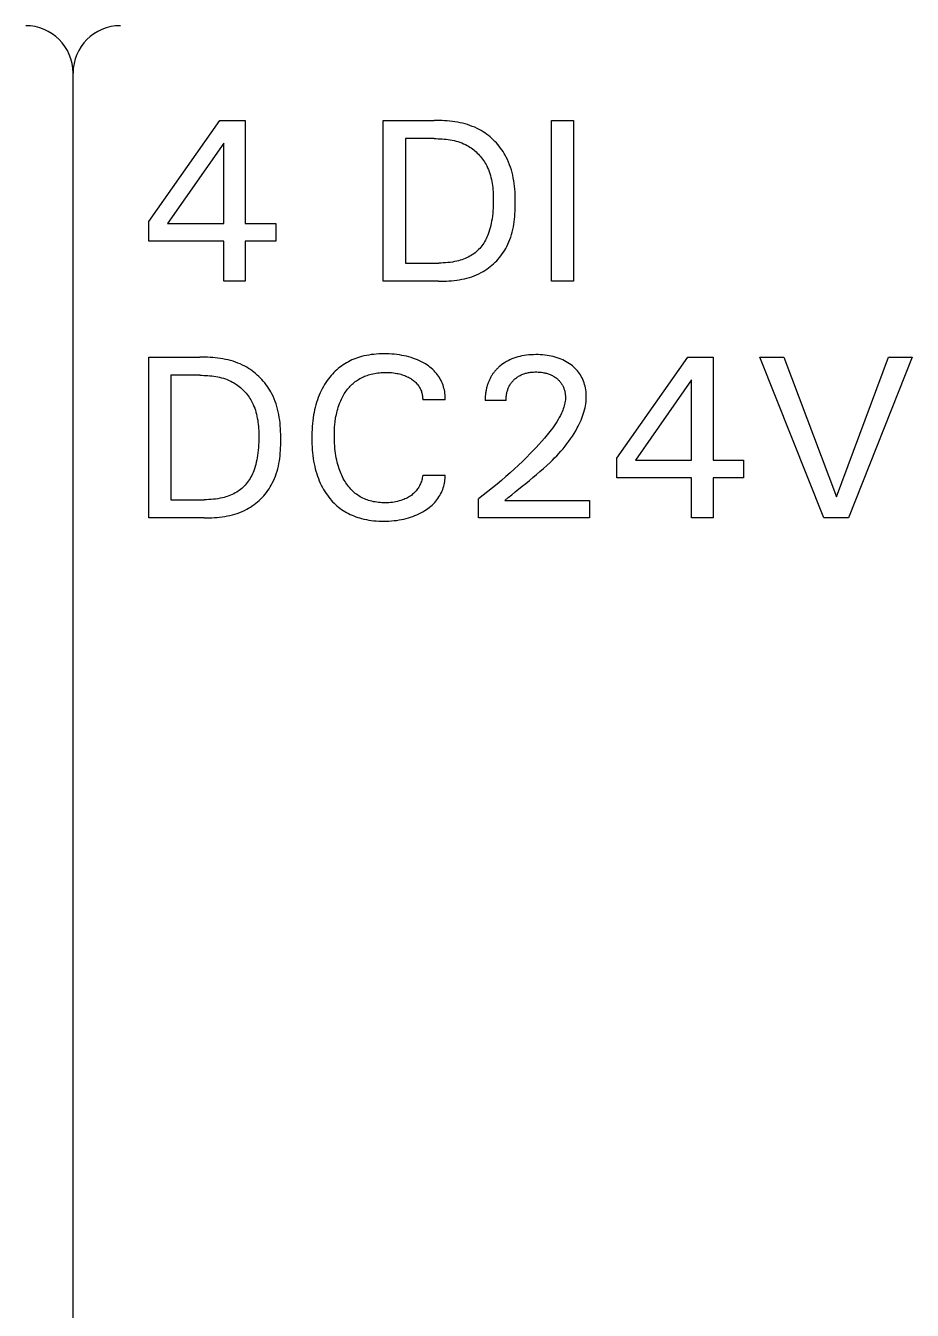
# Model space of a CAD drawing. Extents: x 10 to 952, y 6 to 232.
# Drawn here: x 735.52 to 742.36, y 196.31 to 206.23 of the extents above; entities that cross this region are included whole.
import ezdxf

# ---------------------------------------------------------------- set-up
doc = ezdxf.new("R2010")
doc.units = 0
doc.header["$LTSCALE"] = 5
doc.header["$MEASUREMENT"] = 0
doc.layers.get('0').update_dxf_attribs({"linetype": 'CONTINUOUS'})

msp = doc.modelspace()

# ---------------------------------------------------------------- linework, layer by layer
at = {"color": 7, "linetype": 'Continuous'}
for p, q in [((735.8873, 110.1429), (735.8873, 205.8637)), ((735.8873, 145.8738), (735.8873, 205.8637)), ((735.8873, 110.1429), (735.8873, 205.8637)), ((735.8873, 145.8738), (735.8873, 205.8637)), ((736.4718, 204.7166), (737.0194, 205.4984)), ((737.0194, 205.4984), (737.2157, 205.4984)), ((737.2157, 205.4984), (737.2157, 204.7025)), ((738.2809, 204.2562), (738.2809, 205.4984)), ((738.2809, 205.4984), (738.6745, 205.4984)), ((738.6942, 205.4982), (738.6745, 205.4984)), ((738.714, 205.4978), (738.6942, 205.4982)), ((738.7339, 205.497), (738.714, 205.4978)), ((738.7539, 205.4959), (738.7339, 205.497)), ((738.7738, 205.4944), (738.7539, 205.4959)), ((738.7937, 205.4925), (738.7738, 205.4944)), ((738.8136, 205.4902), (738.7937, 205.4925)), ((738.8334, 205.4873), (738.8136, 205.4902)), ((738.8531, 205.484), (738.8334, 205.4873)), ((738.8727, 205.4802), (738.8531, 205.484)), ((738.8921, 205.4758), (738.8727, 205.4802)), ((738.9114, 205.4709), (738.8921, 205.4758)), ((738.9304, 205.4653), (738.9114, 205.4709)), ((738.9492, 205.4591), (738.9304, 205.4653)), ((738.9678, 205.4522), (738.9492, 205.4591)), ((738.9861, 205.4447), (738.9678, 205.4522)), ((739.5795, 204.2562), (739.5795, 205.4984)), ((739.5795, 205.4984), (739.7494, 205.4984)), ((739.7494, 205.4984), (739.7494, 204.2562)), ((738.4509, 205.3575), (738.4509, 204.397)), ((738.6745, 205.3575), (738.4509, 205.3575)), ((738.6745, 205.3575), (738.6897, 205.3574)), ((738.6897, 205.3574), (738.705, 205.357)), ((738.705, 205.357), (738.7204, 205.3564)), ((738.7204, 205.3564), (738.7358, 205.3554)), ((738.7358, 205.3554), (738.7511, 205.3541)), ((738.7511, 205.3541), (738.7665, 205.3525)), ((738.7665, 205.3525), (738.7818, 205.3505)), ((738.7818, 205.3505), (738.7971, 205.3481)), ((739.0041, 205.4364), (738.9861, 205.4447)), ((739.0217, 205.4273), (739.0041, 205.4364)), ((739.0363, 205.4192), (739.0217, 205.4273)), ((739.0505, 205.4104), (739.0363, 205.4192)), ((739.0645, 205.4012), (739.0505, 205.4104)), ((739.0782, 205.3915), (739.0645, 205.4012)), ((739.0916, 205.3813), (739.0782, 205.3915)), ((739.1047, 205.3706), (739.0916, 205.3813)), ((739.1174, 205.3596), (739.1047, 205.3706)), ((739.1297, 205.3481), (739.1174, 205.3596)), ((737.0493, 205.3214), (736.6171, 204.7025)), ((737.0493, 204.7025), (737.0493, 205.3214)), ((738.7971, 205.3481), (738.8122, 205.3453)), ((738.8122, 205.3453), (738.8273, 205.342)), ((738.8273, 205.342), (738.8422, 205.3383)), ((738.8422, 205.3383), (738.8569, 205.3341)), ((738.8569, 205.3341), (738.8715, 205.3293)), ((738.8715, 205.3293), (738.8858, 205.3241)), ((738.8858, 205.3241), (738.8999, 205.3182)), ((738.8999, 205.3182), (738.9138, 205.3118)), ((738.9138, 205.3118), (738.9273, 205.3048)), ((738.9273, 205.3048), (738.938, 205.2987)), ((738.938, 205.2987), (738.9484, 205.2922)), ((738.9484, 205.2922), (738.9586, 205.2854)), ((738.9586, 205.2854), (738.9687, 205.2781)), ((738.9687, 205.2781), (738.9784, 205.2706)), ((738.9784, 205.2706), (738.9879, 205.2627)), ((738.9879, 205.2627), (738.9972, 205.2544)), ((738.9972, 205.2544), (739.0062, 205.2459)), ((739.1417, 205.3362), (739.1297, 205.3481)), ((739.1533, 205.3239), (739.1417, 205.3362)), ((739.1645, 205.3112), (739.1533, 205.3239)), ((739.1752, 205.2983), (739.1645, 205.3112)), ((739.1855, 205.285), (739.1752, 205.2983)), ((739.1954, 205.2714), (739.1855, 205.285)), ((739.2048, 205.2575), (739.1954, 205.2714)), ((739.2137, 205.2433), (739.2048, 205.2575)), ((739.0062, 205.2459), (739.0149, 205.2371)), ((739.0149, 205.2371), (739.0233, 205.2279)), ((739.0233, 205.2279), (739.0314, 205.2186)), ((739.0314, 205.2186), (739.0393, 205.2089)), ((739.0393, 205.2089), (739.0467, 205.1991)), ((739.0467, 205.1991), (739.0539, 205.189)), ((739.0539, 205.189), (739.0607, 205.1787)), ((739.0607, 205.1787), (739.0672, 205.1682)), ((739.0672, 205.1682), (739.0733, 205.1575)), ((739.0733, 205.1575), (739.079, 205.1466)), ((739.2221, 205.2289), (739.2137, 205.2433)), ((739.2301, 205.2143), (739.2221, 205.2289)), ((739.2395, 205.1952), (739.2301, 205.2143)), ((739.2481, 205.1758), (739.2395, 205.1952)), ((739.2558, 205.156), (739.2481, 205.1758)), ((739.2628, 205.136), (739.2558, 205.156)), ((739.079, 205.1466), (739.0859, 205.1323)), ((739.0859, 205.1323), (739.0922, 205.1178)), ((739.0922, 205.1178), (739.0978, 205.103)), ((739.0978, 205.103), (739.1029, 205.088)), ((739.1029, 205.088), (739.1075, 205.0728)), ((739.1075, 205.0728), (739.1115, 205.0575)), ((739.1115, 205.0575), (739.1151, 205.042)), ((739.2691, 205.1157), (739.2628, 205.136)), ((739.2747, 205.0952), (739.2691, 205.1157)), ((739.2796, 205.0745), (739.2747, 205.0952)), ((739.2839, 205.0535), (739.2796, 205.0745)), ((739.2876, 205.0324), (739.2839, 205.0535)), ((739.1151, 205.042), (739.1182, 205.0264)), ((739.1182, 205.0264), (739.1208, 205.0107)), ((739.1208, 205.0107), (739.1231, 204.9949)), ((739.1231, 204.9949), (739.1249, 204.979)), ((739.1249, 204.979), (739.1265, 204.963)), ((739.1265, 204.963), (739.1276, 204.947)), ((739.2907, 205.0111), (739.2876, 205.0324)), ((739.2933, 204.9897), (739.2907, 205.0111)), ((739.2954, 204.9681), (739.2933, 204.9897)), ((739.297, 204.9465), (739.2954, 204.9681)), ((739.1276, 204.947), (739.1285, 204.931)), ((739.1285, 204.931), (739.1291, 204.915)), ((739.1295, 204.8621), (739.1289, 204.8412)), ((739.1291, 204.915), (739.1295, 204.899)), ((739.1295, 204.899), (739.1296, 204.883)), ((739.1296, 204.883), (739.1295, 204.8621)), ((739.2982, 204.9247), (739.297, 204.9465)), ((739.299, 204.9029), (739.2982, 204.9247)), ((739.2994, 204.8811), (739.299, 204.9029)), ((739.2993, 204.8386), (739.2995, 204.8592)), ((739.2995, 204.8592), (739.2994, 204.8811)), ((739.1225, 204.7586), (739.1197, 204.738)), ((739.1249, 204.7791), (739.1225, 204.7586)), ((739.1267, 204.7998), (739.1249, 204.7791)), ((739.128, 204.8205), (739.1267, 204.7998)), ((739.1289, 204.8412), (739.128, 204.8205)), ((739.2933, 204.7361), (739.2953, 204.7565)), ((739.2953, 204.7565), (739.2969, 204.7769)), ((739.2969, 204.7769), (739.2981, 204.7974)), ((739.2981, 204.7974), (739.2989, 204.818)), ((739.2989, 204.818), (739.2993, 204.8386)), ((736.4718, 204.5669), (736.4718, 204.7166)), ((736.6171, 204.7025), (737.0493, 204.7025)), ((737.2157, 204.7025), (737.4508, 204.7025)), ((737.4508, 204.7025), (737.4508, 204.5669)), ((739.1059, 204.6699), (739.1012, 204.6531)), ((739.1101, 204.6868), (739.1059, 204.6699)), ((739.1137, 204.7038), (739.1101, 204.6868)), ((739.1169, 204.7209), (739.1137, 204.7038)), ((739.1197, 204.738), (739.1169, 204.7209)), ((739.2758, 204.6365), (739.2805, 204.6561)), ((739.2805, 204.6561), (739.2845, 204.6759)), ((739.2845, 204.6759), (739.288, 204.6958)), ((739.288, 204.6958), (739.2909, 204.7159)), ((739.2909, 204.7159), (739.2933, 204.7361)), ((737.0493, 204.5669), (736.4718, 204.5669)), ((737.0493, 204.2562), (737.0493, 204.5669)), ((737.2157, 204.5669), (737.2157, 204.2562)), ((737.4508, 204.5669), (737.2157, 204.5669)), ((739.0624, 204.5614), (739.0556, 204.5503)), ((739.0687, 204.5727), (739.0624, 204.5614)), ((739.0746, 204.5843), (739.0687, 204.5727)), ((739.0802, 204.596), (739.0746, 204.5843)), ((739.0853, 204.608), (739.0802, 204.596)), ((739.0901, 204.6201), (739.0853, 204.608)), ((739.0959, 204.6365), (739.0901, 204.6201)), ((739.1012, 204.6531), (739.0959, 204.6365)), ((739.2427, 204.5422), (739.2507, 204.5605)), ((739.2507, 204.5605), (739.2581, 204.5792)), ((739.2581, 204.5792), (739.2647, 204.598)), ((739.2647, 204.598), (739.2706, 204.6172)), ((739.2706, 204.6172), (739.2758, 204.6365)), ((738.9692, 204.4623), (738.9588, 204.4557)), ((738.9792, 204.4694), (738.9692, 204.4623)), ((738.989, 204.4768), (738.9792, 204.4694)), ((738.9985, 204.4846), (738.989, 204.4768)), ((739.0077, 204.4928), (738.9985, 204.4846)), ((739.0165, 204.5014), (739.0077, 204.4928)), ((739.0249, 204.5103), (739.0165, 204.5014)), ((739.033, 204.5195), (739.0249, 204.5103)), ((739.0407, 204.5291), (739.033, 204.5195)), ((739.0484, 204.5395), (739.0407, 204.5291)), ((739.0556, 204.5503), (739.0484, 204.5395)), ((739.1888, 204.4538), (739.1988, 204.4673)), ((739.1988, 204.4673), (739.2084, 204.4811)), ((739.2084, 204.4811), (739.2174, 204.4952)), ((739.2174, 204.4952), (739.2258, 204.5096)), ((739.2258, 204.5096), (739.2338, 204.5242)), ((739.2338, 204.5242), (739.2427, 204.5422)), ((738.4509, 204.397), (738.7088, 204.397)), ((738.7263, 204.3972), (738.7088, 204.397)), ((738.7439, 204.3978), (738.7263, 204.3972)), ((738.7614, 204.3988), (738.7439, 204.3978)), ((738.7789, 204.4003), (738.7614, 204.3988)), ((738.7963, 204.4023), (738.7789, 204.4003)), ((738.8137, 204.4049), (738.7963, 204.4023)), ((738.831, 204.408), (738.8137, 204.4049)), ((738.8482, 204.4117), (738.831, 204.408)), ((738.8611, 204.4149), (738.8482, 204.4117)), ((738.8739, 204.4185), (738.8611, 204.4149)), ((738.8866, 204.4226), (738.8739, 204.4185)), ((738.8991, 204.427), (738.8866, 204.4226)), ((738.9115, 204.4318), (738.8991, 204.427)), ((738.9237, 204.4371), (738.9115, 204.4318)), ((738.9356, 204.4428), (738.9237, 204.4371)), ((738.9473, 204.449), (738.9356, 204.4428)), ((738.9588, 204.4557), (738.9473, 204.449)), ((739.0794, 204.3494), (739.0931, 204.3592)), ((739.0931, 204.3592), (739.1064, 204.3695)), ((739.1064, 204.3695), (739.1194, 204.3803)), ((739.1194, 204.3803), (739.132, 204.3915)), ((739.132, 204.3915), (739.1442, 204.4032)), ((739.1442, 204.4032), (739.156, 204.4153)), ((739.156, 204.4153), (739.1674, 204.4277)), ((739.1674, 204.4277), (739.1783, 204.4406)), ((739.1783, 204.4406), (739.1888, 204.4538)), ((738.7675, 204.2576), (738.7875, 204.2588)), ((738.7875, 204.2588), (738.8075, 204.2604)), ((738.8075, 204.2604), (738.8274, 204.2624)), ((738.8274, 204.2624), (738.8473, 204.2649)), ((738.8473, 204.2649), (738.8671, 204.268)), ((738.8671, 204.268), (738.8868, 204.2715)), ((738.8868, 204.2715), (738.9063, 204.2757)), ((738.9063, 204.2757), (738.9257, 204.2804)), ((738.9257, 204.2804), (738.9448, 204.2858)), ((738.9448, 204.2858), (738.9638, 204.2918)), ((738.9638, 204.2918), (738.9824, 204.2985)), ((738.9824, 204.2985), (739.0008, 204.306)), ((739.0008, 204.306), (739.0189, 204.3142)), ((739.0189, 204.3142), (739.0366, 204.3232)), ((739.0366, 204.3232), (739.0512, 204.3314)), ((739.0512, 204.3314), (739.0654, 204.3401)), ((739.0654, 204.3401), (739.0794, 204.3494)), ((737.2157, 204.2562), (737.0493, 204.2562)), ((738.7079, 204.2562), (738.2809, 204.2562)), ((738.7079, 204.2562), (738.7277, 204.2563)), ((738.7277, 204.2563), (738.7476, 204.2568)), ((738.7476, 204.2568), (738.7675, 204.2576)), ((739.7494, 204.2562), (739.5795, 204.2562)), ((736.4718, 202.4294), (736.4718, 203.6716)), ((736.4718, 203.6716), (736.8653, 203.6716)), ((736.8851, 203.6715), (736.8653, 203.6716)), ((736.9049, 203.6711), (736.8851, 203.6715)), ((736.9248, 203.6703), (736.9049, 203.6711)), ((736.9447, 203.6692), (736.9248, 203.6703)), ((736.9647, 203.6677), (736.9447, 203.6692)), ((736.9846, 203.6658), (736.9647, 203.6677)), ((737.0045, 203.6634), (736.9846, 203.6658)), ((737.0243, 203.6606), (737.0045, 203.6634)), ((738.0829, 203.6658), (738.0682, 203.6606)), ((738.0978, 203.6706), (738.0829, 203.6658)), ((738.1128, 203.675), (738.0978, 203.6706)), ((738.1315, 203.6797), (738.1128, 203.675)), ((738.1503, 203.6838), (738.1315, 203.6797)), ((738.1693, 203.6872), (738.1503, 203.6838)), ((738.1883, 203.69), (738.1693, 203.6872)), ((738.2075, 203.6923), (738.1883, 203.69)), ((738.2267, 203.694), (738.2075, 203.6923)), ((738.2459, 203.6953), (738.2267, 203.694)), ((738.2652, 203.696), (738.2459, 203.6953)), ((738.2845, 203.6963), (738.2652, 203.696)), ((738.3049, 203.6961), (738.2845, 203.6963)), ((738.3252, 203.6955), (738.3049, 203.6961)), ((738.3456, 203.6943), (738.3252, 203.6955)), ((738.3658, 203.6926), (738.3456, 203.6943)), ((738.3861, 203.6904), (738.3658, 203.6926)), ((738.4062, 203.6876), (738.3861, 203.6904)), ((738.4244, 203.6845), (738.4062, 203.6876)), ((738.4425, 203.681), (738.4244, 203.6845)), ((738.4604, 203.677), (738.4425, 203.681)), ((738.4782, 203.6724), (738.4604, 203.677)), ((738.4959, 203.6672), (738.4782, 203.6724)), ((738.5134, 203.6615), (738.4959, 203.6672)), ((739.3029, 203.668), (739.2875, 203.6627)), ((739.3184, 203.6726), (739.3029, 203.668)), ((739.3341, 203.6767), (739.3184, 203.6726)), ((739.35, 203.6801), (739.3341, 203.6767)), ((739.3677, 203.6833), (739.35, 203.6801)), ((739.3854, 203.6858), (739.3677, 203.6833)), ((739.4033, 203.6877), (739.3854, 203.6858)), ((739.4212, 203.6891), (739.4033, 203.6877)), ((739.4391, 203.6898), (739.4212, 203.6891)), ((739.4571, 203.6901), (739.4391, 203.6898)), ((739.4746, 203.6899), (739.4571, 203.6901)), ((739.4921, 203.6892), (739.4746, 203.6899)), ((739.5096, 203.6881), (739.4921, 203.6892)), ((739.527, 203.6864), (739.5096, 203.6881)), ((739.5444, 203.6841), (739.527, 203.6864)), ((739.5617, 203.6813), (739.5444, 203.6841)), ((739.5771, 203.6783), (739.5617, 203.6813)), ((739.5925, 203.6747), (739.5771, 203.6783)), ((739.6077, 203.6706), (739.5925, 203.6747)), ((739.6228, 203.6659), (739.6077, 203.6706)), ((739.6377, 203.6607), (739.6228, 203.6659)), ((740.0821, 202.8899), (740.6297, 203.6716)), ((740.6297, 203.6716), (740.826, 203.6716)), ((740.826, 203.6716), (740.826, 202.8758)), ((741.6791, 202.4294), (741.1861, 203.6716)), ((741.1861, 203.6716), (741.3701, 203.6716)), ((741.3701, 203.6716), (741.7768, 202.5923)), ((741.7768, 202.5923), (742.1783, 203.6716)), ((742.3623, 203.6716), (741.8693, 202.4294)), ((742.1783, 203.6716), (742.3623, 203.6716)), ((737.044, 203.6573), (737.0243, 203.6606)), ((737.0635, 203.6535), (737.044, 203.6573)), ((737.083, 203.6491), (737.0635, 203.6535)), ((737.1022, 203.6441), (737.083, 203.6491)), ((737.1213, 203.6386), (737.1022, 203.6441)), ((737.1401, 203.6324), (737.1213, 203.6386)), ((737.1587, 203.6255), (737.1401, 203.6324)), ((737.177, 203.6179), (737.1587, 203.6255)), ((737.1949, 203.6096), (737.177, 203.6179)), ((737.2126, 203.6006), (737.1949, 203.6096)), ((737.2271, 203.5924), (737.2126, 203.6006)), ((737.2414, 203.5837), (737.2271, 203.5924)), ((737.2554, 203.5745), (737.2414, 203.5837)), ((737.2691, 203.5648), (737.2554, 203.5745)), ((737.2825, 203.5546), (737.2691, 203.5648)), ((737.9222, 203.5728), (737.9108, 203.5623)), ((737.9339, 203.583), (737.9222, 203.5728)), ((737.946, 203.5928), (737.9339, 203.583)), ((737.9584, 203.6021), (737.946, 203.5928)), ((737.9711, 203.611), (737.9584, 203.6021)), ((737.9842, 203.6195), (737.9711, 203.611)), ((737.9975, 203.6275), (737.9842, 203.6195)), ((738.0112, 203.635), (737.9975, 203.6275)), ((738.0251, 203.6421), (738.0112, 203.635)), ((738.0393, 203.6487), (738.0251, 203.6421)), ((738.0536, 203.6549), (738.0393, 203.6487)), ((738.0682, 203.6606), (738.0536, 203.6549)), ((738.5294, 203.6556), (738.5134, 203.6615)), ((738.5452, 203.6492), (738.5294, 203.6556)), ((738.5607, 203.6422), (738.5452, 203.6492)), ((738.576, 203.6347), (738.5607, 203.6422)), ((738.5911, 203.6266), (738.576, 203.6347)), ((738.6058, 203.6179), (738.5911, 203.6266)), ((738.6176, 203.6103), (738.6058, 203.6179)), ((738.6292, 203.6024), (738.6176, 203.6103)), ((738.6405, 203.594), (738.6292, 203.6024)), ((738.6514, 203.5851), (738.6405, 203.594)), ((738.6619, 203.5759), (738.6514, 203.5851)), ((738.6721, 203.5662), (738.6619, 203.5759)), ((738.6817, 203.556), (738.6721, 203.5662)), ((739.1457, 203.5669), (739.1418, 203.5623)), ((739.1497, 203.5713), (739.1457, 203.5669)), ((739.1538, 203.5757), (739.1497, 203.5713)), ((739.1579, 203.58), (739.1538, 203.5757)), ((739.1621, 203.5842), (739.1579, 203.58)), ((739.1664, 203.5884), (739.1621, 203.5842)), ((739.1708, 203.5924), (739.1664, 203.5884)), ((739.1753, 203.5964), (739.1708, 203.5924)), ((739.1798, 203.6003), (739.1753, 203.5964)), ((739.1918, 203.6101), (739.1798, 203.6003)), ((739.2042, 203.6192), (739.1918, 203.6101)), ((739.217, 203.6279), (739.2042, 203.6192)), ((739.2302, 203.6359), (739.217, 203.6279)), ((739.2437, 203.6433), (739.2302, 203.6359)), ((739.2575, 203.6502), (739.2437, 203.6433)), ((739.2724, 203.6568), (739.2575, 203.6502)), ((739.2875, 203.6627), (739.2724, 203.6568)), ((739.6523, 203.6549), (739.6377, 203.6607)), ((739.6658, 203.6489), (739.6523, 203.6549)), ((739.6791, 203.6424), (739.6658, 203.6489)), ((739.6921, 203.6353), (739.6791, 203.6424)), ((739.7047, 203.6277), (739.6921, 203.6353)), ((739.7171, 203.6195), (739.7047, 203.6277)), ((739.7291, 203.6109), (739.7171, 203.6195)), ((739.7397, 203.6026), (739.7291, 203.6109)), ((739.7499, 203.5939), (739.7397, 203.6026)), ((739.7598, 203.5847), (739.7499, 203.5939)), ((739.7692, 203.5751), (739.7598, 203.5847)), ((739.7782, 203.5652), (739.7692, 203.5751)), ((739.7867, 203.5548), (739.7782, 203.5652)), ((736.6417, 203.5308), (736.6417, 202.5703)), ((736.8653, 203.5308), (736.6417, 203.5308)), ((736.8653, 203.5308), (736.8806, 203.5307)), ((736.8806, 203.5307), (736.8959, 203.5303)), ((736.8959, 203.5303), (736.9112, 203.5296)), ((736.9112, 203.5296), (736.9266, 203.5287)), ((736.9266, 203.5287), (736.942, 203.5274)), ((736.942, 203.5274), (736.9574, 203.5258)), ((736.9574, 203.5258), (736.9727, 203.5238)), ((736.9727, 203.5238), (736.9879, 203.5214)), ((736.9879, 203.5214), (737.0031, 203.5185)), ((737.0031, 203.5185), (737.0181, 203.5153)), ((737.0181, 203.5153), (737.033, 203.5116)), ((737.033, 203.5116), (737.0478, 203.5073)), ((737.0478, 203.5073), (737.0623, 203.5026)), ((737.0623, 203.5026), (737.0767, 203.4973)), ((737.0767, 203.4973), (737.0908, 203.4915)), ((737.0908, 203.4915), (737.1046, 203.4851)), ((737.1046, 203.4851), (737.1182, 203.478)), ((737.1182, 203.478), (737.1288, 203.472)), ((737.1288, 203.472), (737.1393, 203.4655)), ((737.1393, 203.4655), (737.1495, 203.4586)), ((737.2956, 203.5439), (737.2825, 203.5546)), ((737.3083, 203.5328), (737.2956, 203.5439)), ((737.3206, 203.5213), (737.3083, 203.5328)), ((737.3326, 203.5094), (737.3206, 203.5213)), ((737.3442, 203.4971), (737.3326, 203.5094)), ((737.3553, 203.4845), (737.3442, 203.4971)), ((737.3661, 203.4715), (737.3553, 203.4845)), ((737.3764, 203.4582), (737.3661, 203.4715)), ((737.8381, 203.4744), (737.8282, 203.459)), ((737.8484, 203.4896), (737.8381, 203.4744)), ((737.8593, 203.5044), (737.8484, 203.4896)), ((737.8688, 203.5166), (737.8593, 203.5044)), ((737.8788, 203.5285), (737.8688, 203.5166)), ((737.8891, 203.5401), (737.8788, 203.5285)), ((737.8998, 203.5513), (737.8891, 203.5401)), ((737.9108, 203.5623), (737.8998, 203.5513)), ((738.0409, 203.4615), (738.0487, 203.4685)), ((738.0487, 203.4685), (738.0566, 203.4752)), ((738.0566, 203.4752), (738.0648, 203.4817)), ((738.0648, 203.4817), (738.0732, 203.4878)), ((738.0732, 203.4878), (738.0818, 203.4937)), ((738.0818, 203.4937), (738.0905, 203.4993)), ((738.0905, 203.4993), (738.0995, 203.5046)), ((738.0995, 203.5046), (738.1086, 203.5096)), ((738.1086, 203.5096), (738.1179, 203.5143)), ((738.1179, 203.5143), (738.1273, 203.5187)), ((738.1273, 203.5187), (738.1369, 203.5228)), ((738.1369, 203.5228), (738.1465, 203.5267)), ((738.1465, 203.5267), (738.1563, 203.5303)), ((738.1563, 203.5303), (738.1662, 203.5335)), ((738.1662, 203.5335), (738.1762, 203.5365)), ((738.1762, 203.5365), (738.1885, 203.5398)), ((738.1885, 203.5398), (738.2009, 203.5427)), ((738.2009, 203.5427), (738.2134, 203.5452)), ((738.2134, 203.5452), (738.2259, 203.5473)), ((738.2259, 203.5473), (738.2385, 203.5491)), ((738.2385, 203.5491), (738.2512, 203.5505)), ((738.2512, 203.5505), (738.2639, 203.5515)), ((738.2639, 203.5515), (738.2766, 203.5522)), ((738.2766, 203.5522), (738.2893, 203.5527)), ((738.2893, 203.5527), (738.3021, 203.5528)), ((738.3021, 203.5528), (738.3165, 203.5526)), ((738.3165, 203.5526), (738.3308, 203.552)), ((738.3308, 203.552), (738.3452, 203.5509)), ((738.3452, 203.5509), (738.3594, 203.5495)), ((738.3594, 203.5495), (738.3737, 203.5475)), ((738.3737, 203.5475), (738.3844, 203.5457)), ((738.3844, 203.5457), (738.3951, 203.5435)), ((738.3951, 203.5435), (738.4057, 203.5411)), ((738.4057, 203.5411), (738.4163, 203.5383)), ((738.4163, 203.5383), (738.4267, 203.5351)), ((738.4267, 203.5351), (738.4371, 203.5316)), ((738.4371, 203.5316), (738.4466, 203.5281)), ((738.4466, 203.5281), (738.456, 203.5241)), ((738.456, 203.5241), (738.4653, 203.5199)), ((738.4653, 203.5199), (738.4744, 203.5153)), ((738.4744, 203.5153), (738.4834, 203.5105)), ((738.4834, 203.5105), (738.4922, 203.5052)), ((738.4922, 203.5052), (738.4993, 203.5007)), ((738.4993, 203.5007), (738.5063, 203.4959)), ((738.5063, 203.4959), (738.5131, 203.4909)), ((738.5131, 203.4909), (738.5197, 203.4857)), ((738.5197, 203.4857), (738.5261, 203.4802)), ((738.5261, 203.4802), (738.5322, 203.4744)), ((738.5322, 203.4744), (738.538, 203.4684)), ((738.538, 203.4684), (738.5436, 203.4621)), ((738.6909, 203.5454), (738.6817, 203.556)), ((738.699, 203.5351), (738.6909, 203.5454)), ((738.7067, 203.5243), (738.699, 203.5351)), ((738.7138, 203.5133), (738.7067, 203.5243)), ((738.7205, 203.5019), (738.7138, 203.5133)), ((738.7266, 203.4902), (738.7205, 203.5019)), ((738.7322, 203.4782), (738.7266, 203.4902)), ((738.7374, 203.466), (738.7322, 203.4782)), ((738.742, 203.4536), (738.7374, 203.466)), ((739.0871, 203.4653), (739.085, 203.4592)), ((739.0892, 203.4713), (739.0871, 203.4653)), ((739.0915, 203.4773), (739.0892, 203.4713)), ((739.0939, 203.4832), (739.0915, 203.4773)), ((739.0964, 203.4891), (739.0939, 203.4832)), ((739.099, 203.495), (739.0964, 203.4891)), ((739.1017, 203.5008), (739.099, 203.495)), ((739.1046, 203.5065), (739.1017, 203.5008)), ((739.1075, 203.5121), (739.1046, 203.5065)), ((739.1106, 203.5177), (739.1075, 203.5121)), ((739.1138, 203.5233), (739.1106, 203.5177)), ((739.1172, 203.5287), (739.1138, 203.5233)), ((739.1204, 203.5337), (739.1172, 203.5287)), ((739.1237, 203.5387), (739.1204, 203.5337)), ((739.1271, 203.5435), (739.1237, 203.5387)), ((739.1307, 203.5483), (739.1271, 203.5435)), ((739.1343, 203.5531), (739.1307, 203.5483)), ((739.138, 203.5578), (739.1343, 203.5531)), ((739.1418, 203.5623), (739.138, 203.5578)), ((739.2628, 203.4639), (739.2663, 203.469)), ((739.2663, 203.469), (739.2701, 203.4741)), ((739.2701, 203.4741), (739.274, 203.479)), ((739.274, 203.479), (739.2781, 203.4838)), ((739.2781, 203.4838), (739.2823, 203.4884)), ((739.2823, 203.4884), (739.2866, 203.4929)), ((739.2866, 203.4929), (739.2911, 203.4973)), ((739.2911, 203.4973), (739.2964, 203.5021)), ((739.2964, 203.5021), (739.3019, 203.5067)), ((739.3019, 203.5067), (739.3075, 203.5111)), ((739.3075, 203.5111), (739.3132, 203.5153)), ((739.3132, 203.5153), (739.3191, 203.5193)), ((739.3191, 203.5193), (739.3251, 203.5231)), ((739.3251, 203.5231), (739.3313, 203.5267)), ((739.3313, 203.5267), (739.3376, 203.5301)), ((739.3376, 203.5301), (739.3442, 203.5333)), ((739.3442, 203.5333), (739.3509, 203.5364)), ((739.3509, 203.5364), (739.3577, 203.5391)), ((739.3577, 203.5391), (739.3646, 203.5417)), ((739.3646, 203.5417), (739.3716, 203.544)), ((739.3716, 203.544), (739.3786, 203.5462)), ((739.3786, 203.5462), (739.3857, 203.5481)), ((739.3857, 203.5481), (739.3929, 203.5497)), ((739.3929, 203.5497), (739.4008, 203.5514)), ((739.4008, 203.5514), (739.4088, 203.5527)), ((739.4088, 203.5527), (739.4168, 203.5538)), ((739.4168, 203.5538), (739.4248, 203.5547)), ((739.4248, 203.5547), (739.4329, 203.5554)), ((739.4329, 203.5554), (739.4409, 203.5559)), ((739.4409, 203.5559), (739.449, 203.5562)), ((739.449, 203.5562), (739.4571, 203.5563)), ((739.4571, 203.5563), (739.4661, 203.5562)), ((739.4661, 203.5562), (739.4751, 203.5559)), ((739.4751, 203.5559), (739.4841, 203.5554)), ((739.4841, 203.5554), (739.493, 203.5546)), ((739.493, 203.5546), (739.5019, 203.5536)), ((739.5019, 203.5536), (739.5108, 203.5523)), ((739.5108, 203.5523), (739.5197, 203.5507)), ((739.5197, 203.5507), (739.5266, 203.5493)), ((739.5266, 203.5493), (739.5335, 203.5477)), ((739.5335, 203.5477), (739.5404, 203.5459)), ((739.5404, 203.5459), (739.5472, 203.5439)), ((739.5472, 203.5439), (739.5539, 203.5417)), ((739.5539, 203.5417), (739.5606, 203.5394)), ((739.5606, 203.5394), (739.5672, 203.5368)), ((739.5672, 203.5368), (739.5737, 203.534)), ((739.5737, 203.534), (739.5797, 203.5312)), ((739.5797, 203.5312), (739.5857, 203.5281)), ((739.5857, 203.5281), (739.5915, 203.5249)), ((739.5915, 203.5249), (739.5973, 203.5215)), ((739.5973, 203.5215), (739.6029, 203.518)), ((739.6029, 203.518), (739.6084, 203.5142)), ((739.6084, 203.5142), (739.6138, 203.5102)), ((739.6138, 203.5102), (739.6191, 203.5061)), ((739.6191, 203.5061), (739.6238, 203.5022)), ((739.6238, 203.5022), (739.6284, 203.4981)), ((739.6284, 203.4981), (739.6329, 203.4938)), ((739.6329, 203.4938), (739.6372, 203.4894)), ((739.6372, 203.4894), (739.6413, 203.4849)), ((739.6413, 203.4849), (739.6453, 203.4802)), ((739.6453, 203.4802), (739.6492, 203.4754)), ((739.6492, 203.4754), (739.6528, 203.4704)), ((739.6528, 203.4704), (739.6563, 203.4653)), ((739.6563, 203.4653), (739.6595, 203.4601)), ((739.7947, 203.544), (739.7867, 203.5548)), ((739.8019, 203.533), (739.7947, 203.544)), ((739.8086, 203.5216), (739.8019, 203.533)), ((739.8148, 203.5099), (739.8086, 203.5216)), ((739.8204, 203.4979), (739.8148, 203.5099)), ((739.8255, 203.4857), (739.8204, 203.4979)), ((739.83, 203.4733), (739.8255, 203.4857)), ((739.834, 203.4606), (739.83, 203.4733)), ((740.6597, 203.4947), (740.2274, 202.8758)), ((740.6597, 202.8758), (740.6597, 203.4947)), ((737.1495, 203.4586), (737.1595, 203.4514)), ((737.1595, 203.4514), (737.1693, 203.4438)), ((737.1693, 203.4438), (737.1788, 203.4359)), ((737.1788, 203.4359), (737.1881, 203.4277)), ((737.1881, 203.4277), (737.1971, 203.4192)), ((737.1971, 203.4192), (737.2058, 203.4103)), ((737.2058, 203.4103), (737.2142, 203.4012)), ((737.2142, 203.4012), (737.2223, 203.3918)), ((737.2223, 203.3918), (737.2301, 203.3822)), ((737.2301, 203.3822), (737.2376, 203.3723)), ((737.2376, 203.3723), (737.2448, 203.3622)), ((737.3863, 203.4446), (737.3764, 203.4582)), ((737.3957, 203.4307), (737.3863, 203.4446)), ((737.4046, 203.4166), (737.3957, 203.4307)), ((737.413, 203.4022), (737.4046, 203.4166)), ((737.4209, 203.3876), (737.413, 203.4022)), ((737.4303, 203.3685), (737.4209, 203.3876)), ((737.4389, 203.349), (737.4303, 203.3685)), ((737.7869, 203.3774), (737.7795, 203.3589)), ((737.7941, 203.3942), (737.7869, 203.3774)), ((737.8019, 203.4108), (737.7941, 203.3942)), ((737.8102, 203.4271), (737.8019, 203.4108)), ((737.8189, 203.4432), (737.8102, 203.4271)), ((737.8282, 203.459), (737.8189, 203.4432)), ((737.9624, 203.3558), (737.968, 203.3663)), ((737.968, 203.3663), (737.9738, 203.3766)), ((737.9738, 203.3766), (737.9799, 203.3868)), ((737.9799, 203.3868), (737.9863, 203.3968)), ((737.9863, 203.3968), (737.9931, 203.4066)), ((737.9931, 203.4066), (737.9992, 203.4151)), ((737.9992, 203.4151), (738.0056, 203.4233)), ((738.0056, 203.4233), (738.0122, 203.4314)), ((738.0122, 203.4314), (738.0191, 203.4392)), ((738.0191, 203.4392), (738.0261, 203.4469)), ((738.0261, 203.4469), (738.0334, 203.4543)), ((738.0334, 203.4543), (738.0409, 203.4615)), ((738.5436, 203.4621), (738.5485, 203.456)), ((738.5485, 203.456), (738.5531, 203.4497)), ((738.5531, 203.4497), (738.5574, 203.4431)), ((738.5574, 203.4431), (738.5614, 203.4364)), ((738.5614, 203.4364), (738.5651, 203.4295)), ((738.5651, 203.4295), (738.5685, 203.4224)), ((738.5685, 203.4224), (738.5716, 203.4152)), ((738.5716, 203.4152), (738.5744, 203.4078)), ((738.5744, 203.4078), (738.5767, 203.4008)), ((738.5767, 203.4008), (738.5788, 203.3936)), ((738.5788, 203.3936), (738.5805, 203.3864)), ((738.5805, 203.3864), (738.582, 203.3792)), ((738.582, 203.3792), (738.5831, 203.3719)), ((738.5831, 203.3719), (738.584, 203.3645)), ((738.7458, 203.4416), (738.742, 203.4536)), ((738.7492, 203.4295), (738.7458, 203.4416)), ((738.7521, 203.4172), (738.7492, 203.4295)), ((738.7546, 203.4049), (738.7521, 203.4172)), ((738.7565, 203.3924), (738.7546, 203.4049)), ((738.7579, 203.3799), (738.7565, 203.3924)), ((738.7588, 203.3674), (738.7579, 203.3799)), ((738.7591, 203.3549), (738.7588, 203.3674)), ((739.0681, 203.3712), (739.0677, 203.3641)), ((739.0687, 203.3782), (739.0681, 203.3712)), ((739.0694, 203.3852), (739.0687, 203.3782)), ((739.0702, 203.3922), (739.0694, 203.3852)), ((739.0712, 203.3992), (739.0702, 203.3922)), ((739.0723, 203.4061), (739.0712, 203.3992)), ((739.0735, 203.4131), (739.0723, 203.4061)), ((739.0748, 203.42), (739.0735, 203.4131)), ((739.0763, 203.4269), (739.0748, 203.42)), ((739.0779, 203.4338), (739.0763, 203.4269)), ((739.0796, 203.4407), (739.0779, 203.4338)), ((739.0813, 203.4469), (739.0796, 203.4407)), ((739.0831, 203.453), (739.0813, 203.4469)), ((739.085, 203.4592), (739.0831, 203.453)), ((739.229, 203.36), (739.2297, 203.368)), ((739.2297, 203.368), (739.2307, 203.3759)), ((739.2307, 203.3759), (739.232, 203.3838)), ((739.232, 203.3838), (739.2334, 203.3917)), ((739.2334, 203.3917), (739.2352, 203.3995)), ((739.2352, 203.3995), (739.2368, 203.4057)), ((739.2368, 203.4057), (739.2386, 203.4119)), ((739.2386, 203.4119), (739.2405, 203.4181)), ((739.2405, 203.4181), (739.2427, 203.4241)), ((739.2427, 203.4241), (739.245, 203.4301)), ((739.245, 203.4301), (739.2475, 203.436)), ((739.2475, 203.436), (739.2502, 203.4419)), ((739.2502, 203.4419), (739.2531, 203.4476)), ((739.2531, 203.4476), (739.2562, 203.4532)), ((739.2562, 203.4532), (739.2594, 203.4586)), ((739.2594, 203.4586), (739.2628, 203.4639)), ((739.6595, 203.4601), (739.6626, 203.4547)), ((739.6626, 203.4547), (739.6654, 203.4493)), ((739.6654, 203.4493), (739.6681, 203.4437)), ((739.6681, 203.4437), (739.6705, 203.438)), ((739.6705, 203.438), (739.6728, 203.4322)), ((739.6728, 203.4322), (739.6749, 203.4264)), ((739.6749, 203.4264), (739.6768, 203.4205)), ((739.6768, 203.4205), (739.6786, 203.4146)), ((739.6786, 203.4146), (739.6803, 203.4079)), ((739.6803, 203.4079), (739.6817, 203.4013)), ((739.6817, 203.4013), (739.683, 203.3945)), ((739.683, 203.3945), (739.6841, 203.3878)), ((739.6841, 203.3878), (739.6849, 203.381)), ((739.6849, 203.381), (739.6855, 203.3742)), ((739.6855, 203.3742), (739.6859, 203.3674)), ((739.6859, 203.3674), (739.686, 203.3606)), ((739.8377, 203.4467), (739.834, 203.4606)), ((739.8408, 203.4326), (739.8377, 203.4467)), ((739.8433, 203.4183), (739.8408, 203.4326)), ((739.8451, 203.404), (739.8433, 203.4183)), ((739.8464, 203.3897), (739.8451, 203.404)), ((739.847, 203.3753), (739.8464, 203.3897)), ((739.8471, 203.3609), (739.847, 203.3753)), ((737.2448, 203.3622), (737.2516, 203.3519)), ((737.2516, 203.3519), (737.2581, 203.3414)), ((737.2581, 203.3414), (737.2642, 203.3307)), ((737.2642, 203.3307), (737.2699, 203.3199)), ((737.2699, 203.3199), (737.2768, 203.3056)), ((737.2768, 203.3056), (737.283, 203.291)), ((737.283, 203.291), (737.2887, 203.2762)), ((737.2887, 203.2762), (737.2938, 203.2613)), ((737.4467, 203.3293), (737.4389, 203.349)), ((737.4537, 203.3093), (737.4467, 203.3293)), ((737.46, 203.289), (737.4537, 203.3093)), ((737.4656, 203.2685), (737.46, 203.289)), ((737.4705, 203.2477), (737.4656, 203.2685)), ((737.7558, 203.2827), (737.7512, 203.2633)), ((737.761, 203.302), (737.7558, 203.2827)), ((737.7666, 203.3211), (737.761, 203.302)), ((737.7728, 203.3401), (737.7666, 203.3211)), ((737.7795, 203.3589), (737.7728, 203.3401)), ((737.9253, 203.2562), (737.9292, 203.2704)), ((737.9292, 203.2704), (737.9334, 203.2845)), ((737.9334, 203.2845), (737.9381, 203.2985)), ((737.9381, 203.2985), (737.9432, 203.3123)), ((737.9432, 203.3123), (737.9476, 203.3234)), ((737.9476, 203.3234), (737.9522, 203.3343)), ((737.9522, 203.3343), (737.9572, 203.3451)), ((737.9572, 203.3451), (737.9624, 203.3558)), ((738.584, 203.3645), (738.5845, 203.3571)), ((738.5845, 203.3571), (738.5848, 203.3497)), ((738.5848, 203.3497), (738.5847, 203.3424)), ((738.759, 203.3424), (738.5847, 203.3424)), ((738.759, 203.3424), (738.7591, 203.3549)), ((739.0672, 203.3502), (739.0671, 203.3432)), ((739.0671, 203.3432), (739.0671, 203.3362)), ((739.2282, 203.3362), (739.0671, 203.3362)), ((739.0674, 203.3571), (739.0672, 203.3502)), ((739.0677, 203.3641), (739.0674, 203.3571)), ((739.2282, 203.3441), (739.2285, 203.3521)), ((739.2282, 203.3362), (739.2282, 203.3441)), ((739.2285, 203.3521), (739.229, 203.36)), ((739.6695, 203.2721), (739.6653, 203.2608)), ((739.6734, 203.2835), (739.6695, 203.2721)), ((739.6768, 203.295), (739.6734, 203.2835)), ((739.6798, 203.3066), (739.6768, 203.295)), ((739.6822, 203.3183), (739.6798, 203.3066)), ((739.6841, 203.3301), (739.6822, 203.3183)), ((739.6854, 203.3419), (739.6841, 203.3301)), ((739.686, 203.3538), (739.6854, 203.3419)), ((739.686, 203.3606), (739.686, 203.3538)), ((739.8334, 203.2629), (739.8372, 203.2791)), ((739.8372, 203.2791), (739.8405, 203.2953)), ((739.8405, 203.2953), (739.8432, 203.3116)), ((739.8432, 203.3116), (739.8452, 203.3279)), ((739.8452, 203.3279), (739.8465, 203.3444)), ((739.8465, 203.3444), (739.8471, 203.3609)), ((737.2938, 203.2613), (737.2983, 203.2461)), ((737.2983, 203.2461), (737.3024, 203.2308)), ((737.3024, 203.2308), (737.3059, 203.2153)), ((737.3059, 203.2153), (737.309, 203.1997)), ((737.309, 203.1997), (737.3117, 203.1839)), ((737.3117, 203.1839), (737.3139, 203.1681)), ((737.3139, 203.1681), (737.3158, 203.1522)), ((737.4748, 203.2268), (737.4705, 203.2477)), ((737.4784, 203.2057), (737.4748, 203.2268)), ((737.4816, 203.1844), (737.4784, 203.2057)), ((737.4841, 203.1629), (737.4816, 203.1844)), ((737.7368, 203.1797), (737.7343, 203.1573)), ((737.7399, 203.202), (737.7368, 203.1797)), ((737.7434, 203.2242), (737.7399, 203.202)), ((737.7471, 203.2438), (737.7434, 203.2242)), ((737.7512, 203.2633), (737.7471, 203.2438)), ((737.9072, 203.1507), (737.9095, 203.172)), ((737.9095, 203.172), (737.9132, 203.1985)), ((737.9132, 203.1985), (737.9158, 203.213)), ((737.9158, 203.213), (737.9186, 203.2275)), ((737.9186, 203.2275), (737.9218, 203.2419)), ((737.9218, 203.2419), (737.9253, 203.2562)), ((739.6198, 203.1725), (739.6096, 203.1567)), ((739.6296, 203.1885), (739.6198, 203.1725)), ((739.6389, 203.2049), (739.6296, 203.1885)), ((739.6477, 203.2215), (739.6389, 203.2049)), ((739.6559, 203.2386), (739.6477, 203.2215)), ((739.6607, 203.2496), (739.6559, 203.2386)), ((739.6653, 203.2608), (739.6607, 203.2496)), ((739.7925, 203.1535), (739.7996, 203.1687)), ((739.7996, 203.1687), (739.8063, 203.184)), ((739.8063, 203.184), (739.8127, 203.1996)), ((739.8127, 203.1996), (739.8186, 203.2152)), ((739.8186, 203.2152), (739.824, 203.231)), ((739.824, 203.231), (739.829, 203.2469)), ((739.829, 203.2469), (739.8334, 203.2629)), ((737.3158, 203.1522), (737.3173, 203.1363)), ((737.3173, 203.1363), (737.3185, 203.1203)), ((737.3185, 203.1203), (737.3194, 203.1043)), ((737.3194, 203.1043), (737.32, 203.0882)), ((737.32, 203.0882), (737.3204, 203.0722)), ((737.3204, 203.0722), (737.3205, 203.0563)), ((737.4862, 203.1414), (737.4841, 203.1629)), ((737.4878, 203.1197), (737.4862, 203.1414)), ((737.489, 203.098), (737.4878, 203.1197)), ((737.4898, 203.0762), (737.489, 203.098)), ((737.4903, 203.0543), (737.4898, 203.0762)), ((737.7298, 203.0899), (737.7292, 203.0674)), ((737.7308, 203.1124), (737.7298, 203.0899)), ((737.7323, 203.1348), (737.7308, 203.1124)), ((737.7343, 203.1573), (737.7323, 203.1348)), ((737.9033, 203.0651), (737.9035, 203.0865)), ((737.9035, 203.0865), (737.9042, 203.1079)), ((737.9042, 203.1079), (737.9055, 203.1293)), ((737.9055, 203.1293), (737.9072, 203.1507)), ((739.5453, 203.0706), (739.5245, 203.0456)), ((739.5655, 203.096), (739.5453, 203.0706)), ((739.5769, 203.1109), (739.5655, 203.096)), ((739.5881, 203.1259), (739.5769, 203.1109)), ((739.599, 203.1412), (739.5881, 203.1259)), ((739.6096, 203.1567), (739.599, 203.1412)), ((739.7399, 203.0611), (739.7529, 203.0815)), ((739.7529, 203.0815), (739.7654, 203.1024)), ((739.7654, 203.1024), (739.7773, 203.1238)), ((739.7773, 203.1238), (739.785, 203.1385)), ((739.785, 203.1385), (739.7925, 203.1535)), ((737.3175, 202.973), (737.3157, 202.9524)), ((737.3189, 202.9937), (737.3175, 202.973)), ((737.3198, 203.0145), (737.3189, 202.9937)), ((737.3203, 203.0353), (737.3198, 203.0145)), ((737.3205, 203.0563), (737.3203, 203.0353)), ((737.4878, 202.9502), (737.4889, 202.9707)), ((737.4889, 202.9707), (737.4897, 202.9913)), ((737.4897, 202.9913), (737.4902, 203.0119)), ((737.4902, 203.0119), (737.4904, 203.0325)), ((737.4904, 203.0325), (737.4903, 203.0543)), ((737.7292, 203.0674), (737.729, 203.0448)), ((737.729, 203.0448), (737.7292, 203.0224)), ((737.7292, 203.0224), (737.7298, 203.0001)), ((737.7298, 203.0001), (737.7308, 202.9777)), ((737.7308, 202.9777), (737.7324, 202.9554)), ((737.9034, 203.0453), (737.9033, 203.0651)), ((737.9039, 203.0256), (737.9034, 203.0453)), ((737.9048, 203.0059), (737.9039, 203.0256)), ((737.9061, 202.9862), (737.9048, 203.0059)), ((737.9077, 202.9666), (737.9061, 202.9862)), ((739.4598, 202.9728), (739.4375, 202.9493)), ((739.4818, 202.9967), (739.4598, 202.9728)), ((739.5034, 203.021), (739.4818, 202.9967)), ((739.5245, 203.0456), (739.5034, 203.021)), ((739.6675, 202.9642), (739.6829, 202.9829)), ((739.6829, 202.9829), (739.6979, 203.0019)), ((739.6979, 203.0019), (739.7124, 203.0213)), ((739.7124, 203.0213), (739.7264, 203.041)), ((739.7264, 203.041), (739.7399, 203.0611)), ((737.3046, 202.877), (737.3009, 202.86)), ((737.3078, 202.8941), (737.3046, 202.877)), ((737.3106, 202.9113), (737.3078, 202.8941)), ((737.3134, 202.9318), (737.3106, 202.9113)), ((737.3157, 202.9524), (737.3134, 202.9318)), ((737.4788, 202.8691), (737.4818, 202.8892)), ((737.4818, 202.8892), (737.4842, 202.9094)), ((737.4842, 202.9094), (737.4862, 202.9297)), ((737.4862, 202.9297), (737.4878, 202.9502)), ((737.7324, 202.9554), (737.7344, 202.9331)), ((737.7344, 202.9331), (737.7369, 202.9109)), ((737.7369, 202.9109), (737.7399, 202.8888)), ((737.7399, 202.8888), (737.7435, 202.8667)), ((737.9099, 202.947), (737.9077, 202.9666)), ((737.9125, 202.9274), (737.9099, 202.947)), ((737.9151, 202.9103), (737.9125, 202.9274)), ((737.9182, 202.8932), (737.9151, 202.9103)), ((737.9217, 202.8761), (737.9182, 202.8932)), ((737.9256, 202.8592), (737.9217, 202.8761)), ((739.3846, 202.8956), (739.354, 202.8657)), ((739.4148, 202.926), (739.3846, 202.8956)), ((739.4375, 202.9493), (739.4148, 202.926)), ((739.5677, 202.8585), (739.5851, 202.8754)), ((739.5851, 202.8754), (739.6023, 202.8926)), ((739.6023, 202.8926), (739.6191, 202.9101)), ((739.6191, 202.9101), (739.6356, 202.9279)), ((739.6356, 202.9279), (739.6518, 202.9459)), ((739.6518, 202.9459), (739.6675, 202.9642)), ((740.0821, 202.7402), (740.0821, 202.8899)), ((740.2274, 202.8758), (740.6597, 202.8758)), ((740.826, 202.8758), (741.0611, 202.8758)), ((741.0611, 202.8758), (741.0611, 202.7402)), ((737.2762, 202.7812), (737.271, 202.7693)), ((737.281, 202.7933), (737.2762, 202.7812)), ((737.2868, 202.8097), (737.281, 202.7933)), ((737.2921, 202.8264), (737.2868, 202.8097)), ((737.2968, 202.8431), (737.2921, 202.8264)), ((737.3009, 202.86), (737.2968, 202.8431)), ((737.4489, 202.7524), (737.4556, 202.7713)), ((737.4556, 202.7713), (737.4615, 202.7904)), ((737.4615, 202.7904), (737.4667, 202.8098)), ((737.4667, 202.8098), (737.4713, 202.8294)), ((737.4713, 202.8294), (737.4754, 202.8491)), ((737.4754, 202.8491), (737.4788, 202.8691)), ((737.7435, 202.8667), (737.7472, 202.8473)), ((737.7472, 202.8473), (737.7514, 202.8279)), ((737.7514, 202.8279), (737.756, 202.8087)), ((737.756, 202.8087), (737.7612, 202.7896)), ((737.7612, 202.7896), (737.7669, 202.7707)), ((737.9299, 202.8424), (737.9256, 202.8592)), ((737.9347, 202.8257), (737.9299, 202.8424)), ((737.9401, 202.8092), (737.9347, 202.8257)), ((737.9446, 202.7963), (737.9401, 202.8092)), ((737.9495, 202.7835), (737.9446, 202.7963)), ((737.9547, 202.7709), (737.9495, 202.7835)), ((739.2588, 202.7775), (739.2257, 202.7484)), ((739.2915, 202.8071), (739.2588, 202.7775)), ((739.3229, 202.8362), (739.2915, 202.8071)), ((739.354, 202.8657), (739.3229, 202.8362)), ((739.4623, 202.764), (739.4892, 202.787)), ((739.4892, 202.787), (739.5158, 202.8104)), ((739.5158, 202.8104), (739.542, 202.8342)), ((739.542, 202.8342), (739.5677, 202.8585)), ((737.2074, 202.6747), (737.1985, 202.6661)), ((737.2158, 202.6836), (737.2074, 202.6747)), ((737.2239, 202.6928), (737.2158, 202.6836)), ((737.2316, 202.7024), (737.2239, 202.6928)), ((737.2392, 202.7128), (737.2316, 202.7024)), ((737.2465, 202.7236), (737.2392, 202.7128)), ((737.2532, 202.7347), (737.2465, 202.7236)), ((737.2596, 202.746), (737.2532, 202.7347)), ((737.2655, 202.7575), (737.2596, 202.746)), ((737.271, 202.7693), (737.2655, 202.7575)), ((737.4082, 202.6685), (737.4167, 202.6829)), ((737.4167, 202.6829), (737.4247, 202.6975)), ((737.4247, 202.6975), (737.4335, 202.7155)), ((737.4335, 202.7155), (737.4416, 202.7338)), ((737.4416, 202.7338), (737.4489, 202.7524)), ((737.7669, 202.7707), (737.7731, 202.7519)), ((737.7731, 202.7519), (737.7799, 202.7333)), ((737.7799, 202.7333), (737.7873, 202.715)), ((737.7873, 202.715), (737.7946, 202.6983)), ((737.7946, 202.6983), (737.8024, 202.6819)), ((737.8024, 202.6819), (737.8107, 202.6658)), ((737.9602, 202.7585), (737.9547, 202.7709)), ((737.9661, 202.7461), (737.9602, 202.7585)), ((737.9724, 202.734), (737.9661, 202.7461)), ((737.979, 202.722), (737.9724, 202.734)), ((737.986, 202.7103), (737.979, 202.722)), ((737.9925, 202.7001), (737.986, 202.7103)), ((737.9993, 202.6901), (737.9925, 202.7001)), ((738.0065, 202.6803), (737.9993, 202.6901)), ((738.0139, 202.6707), (738.0065, 202.6803)), ((738.5598, 202.6763), (738.5553, 202.6683)), ((738.5639, 202.6845), (738.5598, 202.6763)), ((738.5676, 202.6929), (738.5639, 202.6845)), ((738.5713, 202.7019), (738.5676, 202.6929)), ((738.5745, 202.7112), (738.5713, 202.7019)), ((738.5774, 202.7205), (738.5745, 202.7112)), ((738.5798, 202.73), (738.5774, 202.7205)), ((738.5818, 202.7395), (738.5798, 202.73)), ((738.5835, 202.7491), (738.5818, 202.7395)), ((738.5847, 202.7587), (738.5835, 202.7491)), ((738.5847, 202.7587), (738.759, 202.7587)), ((738.7432, 202.6619), (738.7468, 202.6736)), ((738.7468, 202.6736), (738.75, 202.6856)), ((738.75, 202.6856), (738.7527, 202.6976)), ((738.7527, 202.6976), (738.755, 202.7097)), ((738.755, 202.7097), (738.7567, 202.7219)), ((738.7567, 202.7219), (738.758, 202.7341)), ((738.758, 202.7341), (738.7587, 202.7464)), ((738.7587, 202.7464), (738.759, 202.7587)), ((739.1586, 202.6912), (739.1234, 202.6623)), ((739.1923, 202.7196), (739.1586, 202.6912)), ((739.2257, 202.7484), (739.1923, 202.7196)), ((739.2985, 202.6306), (739.353, 202.6744)), ((739.353, 202.6744), (739.3804, 202.6965)), ((739.3804, 202.6965), (739.4078, 202.7188)), ((739.4078, 202.7188), (739.4351, 202.7413)), ((739.4351, 202.7413), (739.4623, 202.764)), ((740.6597, 202.7402), (740.0821, 202.7402)), ((740.6597, 202.4294), (740.6597, 202.7402)), ((740.826, 202.7402), (740.826, 202.4294)), ((741.0611, 202.7402), (740.826, 202.7402)), ((736.9698, 202.5736), (736.9523, 202.5721)), ((736.9872, 202.5756), (736.9698, 202.5736)), ((737.0046, 202.5781), (736.9872, 202.5756)), ((737.0219, 202.5813), (737.0046, 202.5781)), ((737.0391, 202.585), (737.0219, 202.5813)), ((737.052, 202.5882), (737.0391, 202.585)), ((737.0648, 202.5918), (737.052, 202.5882)), ((737.0774, 202.5958), (737.0648, 202.5918)), ((737.09, 202.6002), (737.0774, 202.5958)), ((737.1023, 202.6051), (737.09, 202.6002)), ((737.1145, 202.6104), (737.1023, 202.6051)), ((737.1265, 202.6161), (737.1145, 202.6104)), ((737.1382, 202.6223), (737.1265, 202.6161)), ((737.1497, 202.629), (737.1382, 202.6223)), ((737.16, 202.6356), (737.1497, 202.629)), ((737.1701, 202.6426), (737.16, 202.6356)), ((737.1799, 202.6501), (737.1701, 202.6426)), ((737.1894, 202.6579), (737.1799, 202.6501)), ((737.1985, 202.6661), (737.1894, 202.6579)), ((737.3229, 202.5648), (737.3351, 202.5765)), ((737.3351, 202.5765), (737.3469, 202.5885)), ((737.3469, 202.5885), (737.3583, 202.601)), ((737.3583, 202.601), (737.3692, 202.6139)), ((737.3692, 202.6139), (737.3797, 202.627)), ((737.3797, 202.627), (737.3897, 202.6406)), ((737.3897, 202.6406), (737.3992, 202.6544)), ((737.3992, 202.6544), (737.4082, 202.6685)), ((737.8107, 202.6658), (737.8195, 202.6499)), ((737.8195, 202.6499), (737.8289, 202.6343)), ((737.8289, 202.6343), (737.8388, 202.6191)), ((737.8388, 202.6191), (737.8492, 202.6042)), ((737.8492, 202.6042), (737.8601, 202.5897)), ((737.8601, 202.5897), (737.8697, 202.5778)), ((737.8697, 202.5778), (737.8796, 202.5663)), ((738.0216, 202.6614), (738.0139, 202.6707)), ((738.0296, 202.6523), (738.0216, 202.6614)), ((738.038, 202.6436), (738.0296, 202.6523)), ((738.0466, 202.6351), (738.038, 202.6436)), ((738.0556, 202.627), (738.0466, 202.6351)), ((738.0649, 202.6193), (738.0556, 202.627)), ((738.0741, 202.6122), (738.0649, 202.6193)), ((738.0836, 202.6054), (738.0741, 202.6122)), ((738.0934, 202.599), (738.0836, 202.6054)), ((738.1035, 202.593), (738.0934, 202.599)), ((738.1137, 202.5874), (738.1035, 202.593)), ((738.1241, 202.5821), (738.1137, 202.5874)), ((738.1348, 202.5772), (738.1241, 202.5821)), ((738.1456, 202.5726), (738.1348, 202.5772)), ((738.4482, 202.5762), (738.4387, 202.5722)), ((738.4574, 202.5806), (738.4482, 202.5762)), ((738.4666, 202.5854), (738.4574, 202.5806)), ((738.4755, 202.5904), (738.4666, 202.5854)), ((738.4843, 202.5958), (738.4755, 202.5904)), ((738.4921, 202.6011), (738.4843, 202.5958)), ((738.4998, 202.6066), (738.4921, 202.6011)), ((738.5072, 202.6124), (738.4998, 202.6066)), ((738.5144, 202.6185), (738.5072, 202.6124)), ((738.5213, 202.6249), (738.5144, 202.6185)), ((738.5279, 202.6316), (738.5213, 202.6249)), ((738.5342, 202.6386), (738.5279, 202.6316)), ((738.54, 202.6456), (738.5342, 202.6386)), ((738.5454, 202.653), (738.54, 202.6456)), ((738.5505, 202.6605), (738.5454, 202.653)), ((738.5553, 202.6683), (738.5505, 202.6605)), ((738.6948, 202.5698), (738.7025, 202.5804)), ((738.7025, 202.5804), (738.7098, 202.5913)), ((738.7098, 202.5913), (738.7167, 202.6026)), ((738.7167, 202.6026), (738.723, 202.6141)), ((738.723, 202.6141), (738.7289, 202.6259)), ((738.7289, 202.6259), (738.7343, 202.638)), ((738.7343, 202.638), (738.7391, 202.6502)), ((738.7391, 202.6502), (738.7432, 202.6619)), ((739.0521, 202.6059), (739.016, 202.5782)), ((739.016, 202.4294), (739.016, 202.5782)), ((739.0879, 202.6339), (739.0521, 202.6059)), ((739.1234, 202.6623), (739.0879, 202.6339)), ((739.2185, 202.565), (739.2448, 202.5869)), ((739.2448, 202.5869), (739.2715, 202.6088)), ((739.2715, 202.6088), (739.2985, 202.6306)), ((736.6417, 202.5703), (736.8997, 202.5703)), ((736.9172, 202.5705), (736.8997, 202.5703)), ((736.9347, 202.5711), (736.9172, 202.5705)), ((736.9523, 202.5721), (736.9347, 202.5711)), ((737.1733, 202.4718), (737.1917, 202.4792)), ((737.1917, 202.4792), (737.2097, 202.4874)), ((737.2097, 202.4874), (737.2275, 202.4965)), ((737.2275, 202.4965), (737.242, 202.5046)), ((737.242, 202.5046), (737.2563, 202.5134)), ((737.2563, 202.5134), (737.2703, 202.5227)), ((737.2703, 202.5227), (737.284, 202.5325)), ((737.284, 202.5325), (737.2973, 202.5428)), ((737.2973, 202.5428), (737.3103, 202.5536)), ((737.3103, 202.5536), (737.3229, 202.5648)), ((737.8796, 202.5663), (737.8899, 202.5551)), ((737.8899, 202.5551), (737.9006, 202.5442)), ((737.9006, 202.5442), (737.9116, 202.5337)), ((737.9116, 202.5337), (737.9229, 202.5236)), ((737.9229, 202.5236), (737.9346, 202.5138)), ((737.9346, 202.5138), (737.9466, 202.5044)), ((737.9466, 202.5044), (737.9589, 202.4955)), ((737.9589, 202.4955), (737.9715, 202.487)), ((737.9715, 202.487), (737.9846, 202.4788)), ((737.9846, 202.4788), (737.998, 202.471)), ((738.1565, 202.5685), (738.1456, 202.5726)), ((738.1676, 202.5647), (738.1565, 202.5685)), ((738.1799, 202.561), (738.1676, 202.5647)), ((738.1923, 202.5578), (738.1799, 202.561)), ((738.2048, 202.555), (738.1923, 202.5578)), ((738.2174, 202.5527), (738.2048, 202.555)), ((738.2301, 202.5507), (738.2174, 202.5527)), ((738.2429, 202.5492), (738.2301, 202.5507)), ((738.2557, 202.548), (738.2429, 202.5492)), ((738.2685, 202.5472), (738.2557, 202.548)), ((738.2813, 202.5467), (738.2685, 202.5472)), ((738.2941, 202.5465), (738.2813, 202.5467)), ((738.3085, 202.5467), (738.2941, 202.5465)), ((738.3229, 202.5474), (738.3085, 202.5467)), ((738.3372, 202.5484), (738.3229, 202.5474)), ((738.3515, 202.55), (738.3372, 202.5484)), ((738.3658, 202.552), (738.3515, 202.55)), ((738.3787, 202.5543), (738.3658, 202.552)), ((738.3915, 202.5571), (738.3787, 202.5543)), ((738.4042, 202.5604), (738.3915, 202.5571)), ((738.4167, 202.5642), (738.4042, 202.5604)), ((738.4291, 202.5684), (738.4167, 202.5642)), ((738.4387, 202.5722), (738.4291, 202.5684)), ((738.5716, 202.4693), (738.5866, 202.4777)), ((738.5866, 202.4777), (738.6014, 202.4867)), ((738.6014, 202.4867), (738.6132, 202.4944)), ((738.6132, 202.4944), (738.6247, 202.5025)), ((738.6247, 202.5025), (738.6359, 202.511)), ((738.6359, 202.511), (738.6469, 202.5199)), ((738.6469, 202.5199), (738.6574, 202.5292)), ((738.6574, 202.5292), (738.6676, 202.5389)), ((738.6676, 202.5389), (738.6773, 202.549)), ((738.6773, 202.549), (738.6866, 202.5595)), ((738.6866, 202.5595), (738.6948, 202.5698)), ((739.2185, 202.565), (739.8726, 202.565)), ((739.8726, 202.565), (739.8726, 202.4294)), ((736.8988, 202.4294), (736.4718, 202.4294)), ((736.8988, 202.4294), (736.9186, 202.4296)), ((736.9186, 202.4296), (736.9385, 202.4301)), ((736.9385, 202.4301), (736.9584, 202.4309)), ((736.9584, 202.4309), (736.9784, 202.4321)), ((736.9784, 202.4321), (736.9983, 202.4337)), ((736.9983, 202.4337), (737.0183, 202.4357)), ((737.0183, 202.4357), (737.0382, 202.4382)), ((737.0382, 202.4382), (737.058, 202.4412)), ((737.058, 202.4412), (737.0776, 202.4448)), ((737.0776, 202.4448), (737.0972, 202.4489)), ((737.0972, 202.4489), (737.1166, 202.4537)), ((737.1166, 202.4537), (737.1357, 202.459)), ((737.1357, 202.459), (737.1546, 202.465)), ((737.1546, 202.465), (737.1733, 202.4718)), ((737.998, 202.471), (738.0116, 202.4637)), ((738.0116, 202.4637), (738.0255, 202.4569)), ((738.0255, 202.4569), (738.0397, 202.4505)), ((738.0397, 202.4505), (738.054, 202.4446)), ((738.054, 202.4446), (738.0685, 202.4391)), ((738.0685, 202.4391), (738.0832, 202.4341)), ((738.0832, 202.4341), (738.098, 202.4295)), ((738.098, 202.4295), (738.1129, 202.4253)), ((738.1129, 202.4253), (738.1316, 202.4208)), ((738.1316, 202.4208), (738.1504, 202.4168)), ((738.1504, 202.4168), (738.1694, 202.4135)), ((738.1694, 202.4135), (738.1884, 202.4107)), ((738.1884, 202.4107), (738.2076, 202.4085)), ((738.2076, 202.4085), (738.2267, 202.4068)), ((738.2267, 202.4068), (738.246, 202.4057)), ((738.246, 202.4057), (738.2652, 202.405)), ((738.2652, 202.405), (738.2845, 202.4048)), ((738.2845, 202.4048), (738.3043, 202.405)), ((738.3043, 202.405), (738.3242, 202.4057)), ((738.3242, 202.4057), (738.344, 202.407)), ((738.344, 202.407), (738.3637, 202.4087)), ((738.3637, 202.4087), (738.3834, 202.411)), ((738.3834, 202.411), (738.403, 202.4139)), ((738.403, 202.4139), (738.4209, 202.4171)), ((738.4209, 202.4171), (738.4388, 202.4208)), ((738.4388, 202.4208), (738.4565, 202.425)), ((738.4565, 202.425), (738.4741, 202.4298)), ((738.4741, 202.4298), (738.4915, 202.4352)), ((738.4915, 202.4352), (738.5087, 202.4412)), ((738.5087, 202.4412), (738.5247, 202.4474)), ((738.5247, 202.4474), (738.5406, 202.4541)), ((738.5406, 202.4541), (738.5562, 202.4614)), ((738.5562, 202.4614), (738.5716, 202.4693)), ((739.8726, 202.4294), (739.016, 202.4294)), ((740.826, 202.4294), (740.6597, 202.4294)), ((741.8693, 202.4294), (741.6791, 202.4294))]:
    msp.add_line(p, q, dxfattribs=at)
for centre, start, end in [((735.5219, 205.8637), 0, 90), ((735.5219, 205.8637), 0, 90), ((736.2526, 205.8637), 90, 180), ((736.2526, 205.8637), 90, 180)]:
    msp.add_arc(centre, 0.3653, start, end, dxfattribs=at)

doc.saveas('drawing.dxf')
